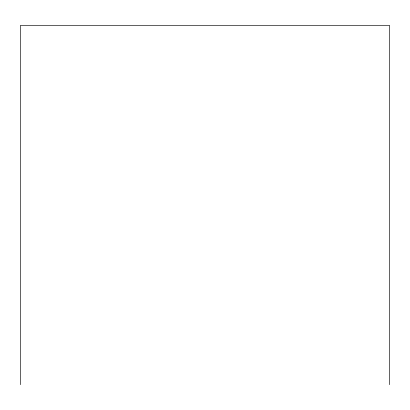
<?xml version="1.0" encoding="UTF-8"?>
<svg xmlns="http://www.w3.org/2000/svg" width="410" height="410" viewBox="0 0 410 410"><rect width="100%" height="100%" fill="white"/><g stroke="black" fill="none" stroke-linecap="round" stroke-linejoin="round"><path stroke-width="0.61" d="M389.5 384.662L389.5 25.338L20.5 25.338L20.5 384.662"/></g></svg>
